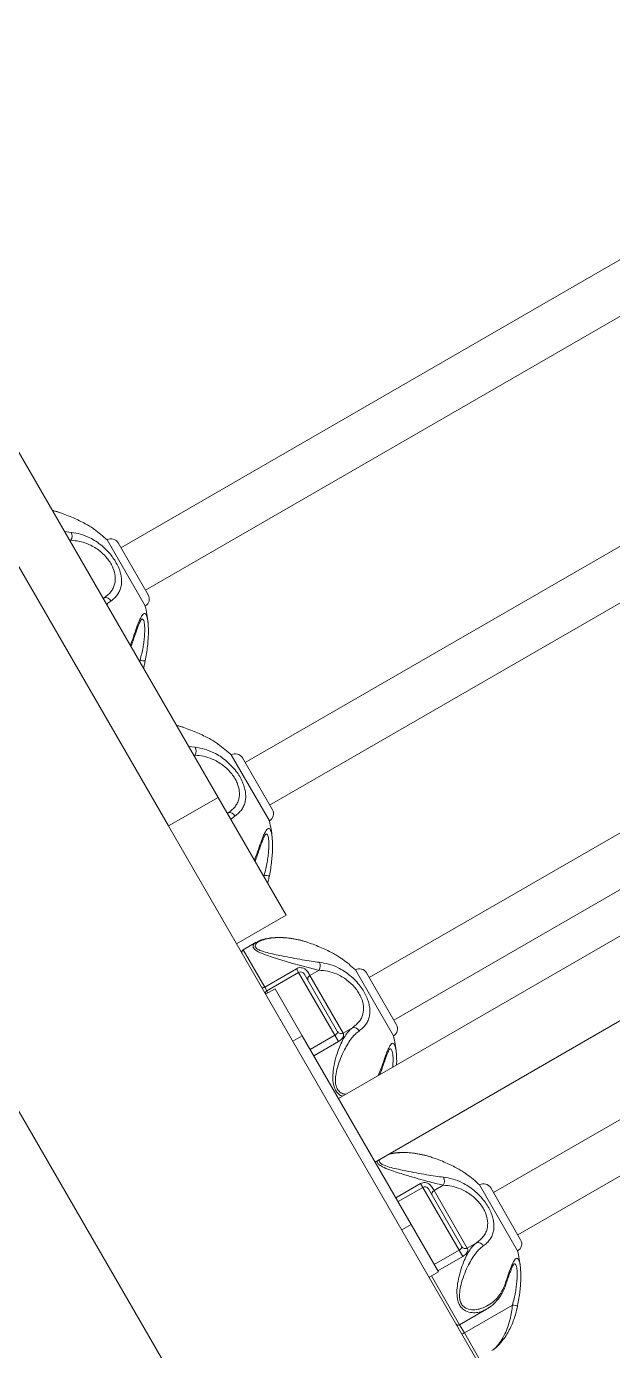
# Model space of a CAD drawing. Header units: millimetres. Extents: x -6879 to 7341, y -8047 to 7187.
# Drawn here: x 3793 to 4008.2, y -4316.8 to -3830.5 of the extents above; entities that cross this region are included whole.
import ezdxf

# ---------------------------------------------------------------- set-up
doc = ezdxf.new("R2010")
doc.units = ezdxf.units.MM
doc.layers.add('DIKOM_ОБЪЕКТ', color=7, linetype='Continuous')

msp = doc.modelspace()

# ---------------------------------------------------------------- linework, layer by layer
at = {"layer": 'DIKOM_ОБЪЕКТ', "color": 7, "linetype": 'Continuous', "lineweight": 15}
for p, q in [((3316.18, -3207.92), (3966.18, -4333.75)), ((3229.57, -3257.92), (3879.57, -4383.75)), ((3907.53, -4224.16), (4506.82, -3878.16)), ((3827.72, -4021.93), (4072.34, -3880.7)), ((4081.34, -3896.29), (3836.72, -4037.52)), ((4520.32, -3901.54), (3921.03, -4247.54)), ((3863.34, -4113.64), (3760.64, -3935.75)), ((3845.16, -4124.14), (3742.45, -3946.25)), ((3873.29, -4100.87), (4137.43, -3948.37)), ((4140.17, -3967.58), (3882.29, -4116.46)), ((3809.37, -4016.3), (3806.97, -4016)), ((3808.77, -4019.1), (3809.33, -4019.22)), ((3808.96, -4019.43), (3809.33, -4019.22)), ((3836.62, -4043.35), (3822.62, -4019.1)), ((3837.72, -4039.25), (3826.72, -4020.2)), ((3918.87, -4179.81), (4183.01, -4027.31)), ((3821.16, -4040.58), (3821.54, -4040.36)), ((3821.54, -4040.36), (3821.21, -4040.66)), ((4185.74, -4046.52), (3927.87, -4195.4)), ((3832.02, -4055.53), (3831.05, -4057.7)), ((3834.37, -4063.45), (3834.74, -4063.23)), ((3834.74, -4063.23), (3834.64, -4063.93)), ((3836.62, -4063.5), (3836.53, -4063.92)), ((3836.62, -4063.49), (3836.63, -4063.51)), ((3854.95, -4095.24), (3852.55, -4094.94)), ((3854.34, -4098.05), (3854.9, -4098.16)), ((3854.53, -4098.37), (3854.9, -4098.16)), ((3882.2, -4122.29), (3868.2, -4098.04)), ((3883.29, -4118.19), (3872.29, -4099.14)), ((3964.45, -4258.75), (4228.58, -4106.25)), ((3845.16, -4124.14), (3863.34, -4113.64)), ((3863.34, -4113.64), (3888.34, -4156.94)), ((3866.74, -4119.52), (3867.11, -4119.3)), ((3867.11, -4119.3), (3866.79, -4119.6)), ((4231.32, -4125.46), (3973.45, -4274.34)), ((3877.59, -4134.47), (3876.63, -4136.64)), ((3879.94, -4142.39), (3880.32, -4142.18)), ((3880.32, -4142.18), (3880.22, -4142.87)), ((3882.19, -4142.44), (3882.11, -4142.86)), ((3882.19, -4142.43), (3882.21, -4142.45)), ((3888.34, -4156.94), (3870.16, -4167.44)), ((3872.57, -4169.62), (3877.35, -4166.86)), ((3880.47, -4183.3), (3872.57, -4169.62)), ((3892.16, -4176.55), (3880.47, -4183.3)), ((3892.16, -4176.55), (3892.95, -4177.91)), ((3881.25, -4184.66), (3892.95, -4177.91)), ((3892.95, -4177.91), (3906.27, -4200.99)), ((3907.25, -4199.69), (3895, -4178.46)), ((3897.08, -4179.07), (3900.48, -4177.1)), ((3909.29, -4200.21), (3897.08, -4179.07)), ((3927.77, -4201.23), (3913.77, -4176.98)), ((3928.87, -4197.13), (3917.87, -4178.08)), ((3881.25, -4184.66), (3880.47, -4183.3)), ((3880.81, -4185.89), (3884.28, -4183.89)), ((3881.68, -4185.39), (3881.25, -4184.66)), ((3894.28, -4201.21), (3884.28, -4183.89)), ((3906.27, -4200.99), (3897.18, -4206.24)), ((3906.27, -4200.99), (3907.6, -4203.3)), ((3909.29, -4200.21), (3912.69, -4198.24)), ((3894.28, -4201.21), (3890.81, -4203.21)), ((3934.28, -4270.49), (3894.28, -4201.21)), ((3898.51, -4208.55), (3907.6, -4203.3)), ((3923.17, -4213.41), (3922.14, -4215.72)), ((3923.31, -4213.99), (3922.76, -4215.37)), ((3937.74, -4255.49), (3928.64, -4260.74)), ((3929.43, -4262.1), (3938.52, -4256.85)), ((3937.74, -4255.49), (3938.52, -4256.85)), ((3938.52, -4256.85), (3951.85, -4279.93)), ((3952.83, -4278.63), (3940.57, -4257.4)), ((3942.65, -4258.01), (3946.06, -4256.04)), ((3954.86, -4279.15), (3942.65, -4258.01)), ((3973.35, -4280.17), (3959.35, -4255.92)), ((3974.45, -4276.07), (3963.45, -4257.02)), ((3934.28, -4270.49), (3930.81, -4272.49)), ((3944.28, -4287.81), (3934.28, -4270.49)), ((3954.86, -4279.15), (3958.26, -4277.19)), ((3951.85, -4279.93), (3942.75, -4285.18)), ((3944.09, -4287.49), (3953.18, -4282.24)), ((3951.85, -4279.93), (3953.18, -4282.24)), ((3944.28, -4287.81), (3940.81, -4289.81)), ((3952.06, -4307.29), (3941.68, -4289.31)), ((3961.96, -4301.58), (3952.06, -4307.29)), ((3953.78, -4310.27), (3971.47, -4300.06)), ((3973.34, -4300.33), (3973.26, -4300.74)), ((3973.35, -4300.31), (3973.36, -4300.33)), ((3953.78, -4310.27), (3952.06, -4307.29)), ((3959.13, -4319.54), (3953.78, -4310.27))]:
    msp.add_line(p, q, dxfattribs=at)
at = {"layer": 'DIKOM_ОБЪЕКТ', "color": 7, "linetype": 'Continuous', "lineweight": 15, "flags": 128}
for points in [[(3877.35, -4166.86), (3877.34, -4166.86), (3876.65, -4167.37), (3876.25, -4167.96), (3876.25, -4168.71), (3876.83, -4169.5), (3878.12, -4170.35), (3880.83, -4171.5), (3883.54, -4172.43), (3886.39, -4173.32), (3890.27, -4174.47), (3894.08, -4175.54), (3896.92, -4176.29), (3899.56, -4176.91), (3900.48, -4177.1), (3900.48, -4177.1)], [(3880.47, -4183.3), (3880.3, -4183.39), (3880.12, -4183.47), (3879.96, -4183.52), (3879.8, -4183.56), (3879.67, -4183.57), (3879.55, -4183.56), (3879.47, -4183.53), (3879.42, -4183.48)]]:
    msp.add_lwpolyline(points, dxfattribs=at)
at = {"layer": 'DIKOM_ОБЪЕКТ', "color": 7, "linetype": 'Continuous', "lineweight": 15}
for centre, radius, start, end in [((3806.79, -4017.72), 2.95, 329.4893, 28.8434), ((3789.57, -4054.35), 48.32, 46.8432, 54.1723), ((3824.12, -4021.7), 3, 30, 120), ((3822.11, -4042.26), 1.98, 20.5646, 106.7538), ((3835.12, -4040.75), 3, 300, 30), ((3789.57, -4054.35), 48.32, 5.8167, 13.1568), ((3831.52, -4055.95), 0.656, 346.1056, 40.7503), ((3836.83, -4055.46), 8.05, 254.9886, 268.6231), ((3835.15, -4133.29), 48.32, 46.8432, 54.1723), ((3852.36, -4096.66), 2.95, 329.4916, 28.84), ((3869.7, -4100.64), 3, 30, 120), ((3880.7, -4119.69), 3, 300, 30), ((3867.68, -4121.2), 1.98, 20.5677, 106.7508), ((3835.15, -4133.29), 48.32, 5.8167, 13.1568), ((3877.1, -4134.89), 0.655, 346.0903, 40.7591), ((3882.4, -4134.4), 8.05, 254.9889, 268.6171), ((3873.07, -4170.48), 1, 120, 210), ((3897.94, -4175.6), 2.95, 329.4916, 28.8424), ((3880.72, -4212.23), 48.32, 46.8432, 54.1723), ((3915.27, -4179.58), 3, 30, 120), ((3893.7, -4179.21), 1.5, 30, 120), ((3897.63, -4180.31), 1.36, 113.7472, 201.9574), ((3881.76, -4185.53), 1, 120, 201.0973), ((3908.53, -4198.91), 1.5, 210.0622, 300.0746), ((3913.26, -4200.14), 1.98, 20.5658, 106.7526), ((3926.27, -4198.63), 3, 300, 30), ((3880.72, -4212.23), 48.32, 5.8167, 13.1568), ((3922.67, -4213.83), 0.656, 346.1056, 40.7503), ((3943.52, -4254.54), 2.95, 329.4871, 28.8444), ((3926.3, -4291.17), 48.32, 46.8432, 54.1723), ((3939.27, -4258.15), 1.5, 30, 120), ((3943.2, -4259.25), 1.36, 113.7544, 201.9558), ((3960.85, -4258.52), 3, 30, 120), ((3954.11, -4277.85), 1.5, 210.0648, 300.0674), ((3958.83, -4279.08), 1.98, 20.567, 106.7542), ((3971.85, -4277.57), 3, 300, 30), ((3926.3, -4291.17), 48.32, 5.8167, 13.1568), ((3941.69, -4289.85), 0.743, 171.2652, 209.5686), ((3968.25, -4292.78), 0.656, 346.1108, 40.745), ((3973.55, -4292.28), 8.05, 254.9886, 268.6231), ((3951.56, -4306.43), 1, 210, 300), ((3951.74, -4307.25), 3.64, 288.1, 303.9074)]:
    msp.add_arc(centre, radius, start, end, dxfattribs=at)
for points, knots in [([(3802.48, -4008.22), (3802.51, -4008.23), (3803.24, -4008.39), (3804.15, -4008.66), (3805.02, -4008.97), (3805.18, -4009.03)], [0, 0, 0, 0, 0.025361, 0.822752, 1, 1, 1, 1]), ([(3802.5, -4008.25), (3802.59, -4008.27), (3803.48, -4008.47), (3804.37, -4008.76), (3805.17, -4009.03)], [0, 0, 0, 0, 0.099124, 1, 1, 1, 1]), ([(3805.17, -4009.03), (3806.03, -4009.33), (3807.76, -4009.94), (3810.21, -4010.96), (3812.51, -4012.03), (3814.52, -4013.08), (3816.23, -4014.08), (3817.33, -4014.78), (3817.78, -4015.12), (3817.85, -4015.18)], [0, 0, 0, 0, 0.173014, 0.348396, 0.512982, 0.680681, 0.825315, 0.973061, 1, 1, 1, 1]), ([(3823.96, -4041.56), (3824.44, -4041.2), (3825.4, -4040.48), (3826.51, -4039.16), (3827.33, -4037.68), (3827.82, -4036.1), (3827.98, -4034.41), (3827.87, -4032.69), (3827.46, -4030.89), (3826.77, -4029.01), (3825.76, -4027.06), (3824.4, -4025.02), (3822.68, -4023.01), (3820.67, -4021.14), (3818.51, -4019.55), (3815.88, -4018.05), (3812.8, -4016.82), (3810.51, -4016.47), (3809.37, -4016.3)], [0, 0, 0, 0, 0.062711, 0.125389, 0.185203, 0.244979, 0.297606, 0.350205, 0.400565, 0.450905, 0.505209, 0.559515, 0.622101, 0.684743, 0.746869, 0.80905, 0.904432, 1, 1, 1, 1]), ([(3809.33, -4019.22), (3810.37, -4019.31), (3812.45, -4019.49), (3815.26, -4020.38), (3817.63, -4021.55), (3819.93, -4023.06), (3821.67, -4024.67), (3823.07, -4026.37), (3823.98, -4027.69), (3825.07, -4029.85), (3825.77, -4032.55), (3825.56, -4035.01), (3824.86, -4036.83), (3823.74, -4038.63), (3822.43, -4039.66), (3821.54, -4040.36)], [0, 0, 0, 0, 0.097866, 0.195514, 0.257695, 0.319806, 0.418621, 0.442431, 0.495242, 0.54805, 0.646209, 0.750369, 0.810789, 0.871259, 1, 1, 1, 1]), ([(3822.47, -4042.84), (3822.52, -4042.79), (3822.99, -4042.26), (3823.5, -4041.89), (3823.96, -4041.56)], [0, 0, 0, 0, 0.099137, 1, 1, 1, 1]), ([(3837.23, -4047.2), (3837.13, -4046.93), (3836.92, -4046.37), (3836.52, -4046.01), (3836.02, -4046.1), (3835.45, -4046.73), (3834.84, -4047.83), (3834.1, -4049.56), (3833.17, -4052.08), (3832.41, -4054.36), (3832.02, -4055.53)], [0, 0, 0, 0, 0.091223, 0.19244, 0.304978, 0.422034, 0.534416, 0.649923, 0.82157, 1, 1, 1, 1]), ([(3835.28, -4048.13), (3835.29, -4048.13), (3835.31, -4048.11), (3835.18, -4048.26), (3834.94, -4048.66), (3834.6, -4049.36), (3834.18, -4050.36), (3833.67, -4051.69), (3833.1, -4053.33), (3832.59, -4054.83), (3832.25, -4055.82), (3832.15, -4056.13)], [0, 0, 0, 0, 0.023935, 0.10874, 0.209431, 0.32345, 0.455009, 0.599458, 0.756443, 0.925623, 1, 1, 1, 1]), ([(3835.14, -4048.33), (3835.23, -4048.25), (3835.39, -4048.09), (3835.64, -4048.16), (3835.93, -4048.38), (3836.27, -4049.25), (3836.5, -4051.13), (3836.42, -4053.81), (3836.15, -4056.36), (3835.7, -4059.33), (3835.13, -4061.66), (3834.74, -4063.23)], [0, 0, 0, 0, 0.046137, 0.085201, 0.170248, 0.258506, 0.419545, 0.590439, 0.688621, 0.788779, 1, 1, 1, 1]), ([(3836.62, -4063.49), (3836.79, -4062.6), (3837.12, -4060.8), (3837.47, -4058.17), (3837.69, -4055.64), (3837.79, -4053.38), (3837.78, -4051.38), (3837.68, -4049.69), (3837.5, -4048.32), (3837.35, -4047.48), (3837.23, -4047.22), (3837.23, -4047.2)], [0, 0, 0, 0, 0.13699, 0.275848, 0.406164, 0.538942, 0.65346, 0.770436, 0.879797, 0.991986, 1, 1, 1, 1]), ([(3832.15, -4056.11), (3831.94, -4056.73), (3831.7, -4057.45), (3831.35, -4058.07), (3831.31, -4058.15)], [0, 0, 0, 0, 0.873018, 1, 1, 1, 1]), ([(3836.53, -4063.92), (3836.48, -4064.17), (3836.33, -4064.95), (3836.11, -4065.7), (3835.96, -4066.21)], [0, 0, 0, 0, 0.319266, 1, 1, 1, 1]), ([(3848.06, -4087.16), (3848.08, -4087.17), (3848.82, -4087.33), (3849.73, -4087.6), (3850.59, -4087.91), (3850.75, -4087.97)], [0, 0, 0, 0, 0.025334, 0.822734, 1, 1, 1, 1]), ([(3848.08, -4087.19), (3848.17, -4087.21), (3849.05, -4087.41), (3849.95, -4087.7), (3850.75, -4087.97)], [0, 0, 0, 0, 0.099126, 1, 1, 1, 1]), ([(3850.75, -4087.97), (3851.61, -4088.27), (3853.34, -4088.88), (3855.79, -4089.9), (3858.09, -4090.97), (3860.1, -4092.02), (3861.81, -4093.02), (3862.9, -4093.72), (3863.35, -4094.07), (3863.42, -4094.12)], [0, 0, 0, 0, 0.173018, 0.348397, 0.512985, 0.680684, 0.82532, 0.973061, 1, 1, 1, 1]), ([(3854.9, -4098.16), (3855.95, -4098.25), (3858.03, -4098.43), (3860.83, -4099.32), (3863.2, -4100.49), (3865.5, -4102), (3867.25, -4103.61), (3868.65, -4105.31), (3869.55, -4106.63), (3870.65, -4108.79), (3871.34, -4111.49), (3871.14, -4113.95), (3870.44, -4115.77), (3869.32, -4117.57), (3868.01, -4118.6), (3867.11, -4119.3)], [0, 0, 0, 0, 0.097866, 0.195514, 0.257695, 0.319807, 0.418622, 0.442431, 0.495243, 0.548052, 0.646208, 0.750369, 0.810789, 0.87126, 1, 1, 1, 1]), ([(3869.53, -4120.5), (3870.01, -4120.14), (3870.97, -4119.42), (3872.08, -4118.1), (3872.91, -4116.62), (3873.39, -4115.04), (3873.56, -4113.35), (3873.44, -4111.63), (3873.03, -4109.83), (3872.35, -4107.95), (3871.34, -4106), (3869.97, -4103.96), (3868.25, -4101.95), (3866.24, -4100.08), (3864.09, -4098.49), (3861.46, -4096.99), (3858.37, -4095.76), (3856.09, -4095.41), (3854.95, -4095.24)], [0, 0, 0, 0, 0.062711, 0.12539, 0.185203, 0.244979, 0.297606, 0.350205, 0.400566, 0.450905, 0.505211, 0.559516, 0.622103, 0.684743, 0.74687, 0.80905, 0.904433, 1, 1, 1, 1]), ([(3868.05, -4121.78), (3868.09, -4121.73), (3868.56, -4121.2), (3869.07, -4120.83), (3869.53, -4120.5)], [0, 0, 0, 0, 0.099124, 1, 1, 1, 1]), ([(3882.8, -4126.14), (3882.71, -4125.88), (3882.5, -4125.31), (3882.09, -4124.95), (3881.6, -4125.04), (3881.03, -4125.67), (3880.42, -4126.77), (3879.67, -4128.5), (3878.75, -4131.02), (3877.98, -4133.3), (3877.59, -4134.47)], [0, 0, 0, 0, 0.091223, 0.192443, 0.30498, 0.422037, 0.534418, 0.649925, 0.82157, 1, 1, 1, 1]), ([(3880.86, -4127.07), (3880.86, -4127.07), (3880.89, -4127.05), (3880.75, -4127.2), (3880.52, -4127.6), (3880.17, -4128.31), (3879.75, -4129.3), (3879.25, -4130.63), (3878.67, -4132.27), (3878.16, -4133.77), (3877.83, -4134.76), (3877.73, -4135.07)], [0, 0, 0, 0, 0.023935, 0.108739, 0.209427, 0.323447, 0.455006, 0.599459, 0.756441, 0.925623, 1, 1, 1, 1]), ([(3880.72, -4127.27), (3880.81, -4127.19), (3880.96, -4127.03), (3881.21, -4127.1), (3881.5, -4127.32), (3881.85, -4128.19), (3882.08, -4130.07), (3882, -4132.75), (3881.72, -4135.3), (3881.28, -4138.27), (3880.71, -4140.6), (3880.32, -4142.18)], [0, 0, 0, 0, 0.046135, 0.0852, 0.170248, 0.258504, 0.419547, 0.590438, 0.688624, 0.788783, 1, 1, 1, 1]), ([(3882.19, -4142.43), (3882.36, -4141.54), (3882.7, -4139.74), (3883.04, -4137.11), (3883.27, -4134.58), (3883.36, -4132.32), (3883.35, -4130.32), (3883.26, -4128.63), (3883.08, -4127.26), (3882.92, -4126.42), (3882.81, -4126.16), (3882.8, -4126.14)], [0, 0, 0, 0, 0.136986, 0.27585, 0.406161, 0.538944, 0.65346, 0.770441, 0.879797, 0.991986, 1, 1, 1, 1]), ([(3877.73, -4135.05), (3877.52, -4135.67), (3877.28, -4136.39), (3876.93, -4137.01), (3876.88, -4137.09)], [0, 0, 0, 0, 0.873028, 1, 1, 1, 1]), ([(3882.11, -4142.86), (3882.06, -4143.11), (3881.91, -4143.89), (3881.69, -4144.64), (3881.54, -4145.15)], [0, 0, 0, 0, 0.319291, 1, 1, 1, 1]), ([(3900.52, -4174.18), (3899.56, -4174.07), (3897.59, -4173.84), (3894.21, -4173.27), (3890.56, -4172.6), (3887.11, -4171.93), (3884, -4171.28), (3881.23, -4170.64), (3878.94, -4169.96), (3877.47, -4169.2), (3876.9, -4168.48), (3876.98, -4167.81), (3877.47, -4167.21), (3878.44, -4166.54), (3880.18, -4165.82), (3882.82, -4165.26), (3885.76, -4165.08), (3888.7, -4165.22), (3891.37, -4165.6), (3893.93, -4166.16), (3895.52, -4166.66), (3896.33, -4166.91)], [0, 0, 0, 0, 0.064239, 0.13084, 0.201631, 0.274497, 0.327183, 0.381032, 0.439863, 0.476982, 0.508659, 0.540204, 0.568265, 0.597415, 0.653879, 0.722042, 0.792381, 0.84876, 0.906207, 0.952674, 1, 1, 1, 1]), ([(3877.36, -4166.87), (3877.65, -4166.71), (3878.38, -4166.3), (3879.79, -4165.83), (3881.62, -4165.39), (3883.74, -4165.12), (3886.1, -4165.05), (3888.59, -4165.18), (3891.15, -4165.53), (3893.58, -4166.07), (3895.31, -4166.54), (3896.17, -4166.85), (3896.33, -4166.91)], [0, 0, 0, 0, 0.061411, 0.157119, 0.264511, 0.382219, 0.504295, 0.630629, 0.754842, 0.87501, 0.977268, 1, 1, 1, 1]), ([(3896.33, -4166.91), (3897.19, -4167.21), (3898.92, -4167.82), (3901.36, -4168.84), (3903.67, -4169.91), (3905.67, -4170.96), (3907.39, -4171.96), (3908.48, -4172.66), (3908.93, -4173.01), (3909, -4173.06)], [0, 0, 0, 0, 0.173012, 0.348399, 0.512987, 0.680684, 0.82532, 0.973064, 1, 1, 1, 1]), ([(3897.08, -4179.07), (3896.93, -4178.81), (3896.56, -4178.16), (3895.88, -4177.11), (3894.82, -4176.37), (3893.85, -4176.12), (3892.94, -4176.18), (3892.4, -4176.43), (3892.16, -4176.55)], [0, 0, 0, 0, 0.180588, 0.468928, 0.634812, 0.76035, 0.89196, 1, 1, 1, 1]), ([(3915.11, -4199.44), (3915.59, -4199.08), (3916.55, -4198.36), (3917.66, -4197.04), (3918.48, -4195.56), (3918.97, -4193.98), (3919.14, -4192.29), (3919.02, -4190.57), (3918.61, -4188.77), (3917.92, -4186.89), (3916.92, -4184.95), (3915.55, -4182.9), (3913.83, -4180.89), (3911.82, -4179.02), (3909.66, -4177.43), (3907.04, -4175.93), (3903.95, -4174.7), (3901.67, -4174.35), (3900.52, -4174.18)], [0, 0, 0, 0, 0.06271, 0.125387, 0.185202, 0.244979, 0.297606, 0.350205, 0.400564, 0.450905, 0.505208, 0.559513, 0.622101, 0.684743, 0.746869, 0.809049, 0.904432, 1, 1, 1, 1]), ([(3900.48, -4177.1), (3901.52, -4177.19), (3903.6, -4177.37), (3906.41, -4178.26), (3908.78, -4179.43), (3911.08, -4180.94), (3912.83, -4182.55), (3914.22, -4184.25), (3915.13, -4185.57), (3916.22, -4187.73), (3916.92, -4190.43), (3916.72, -4192.89), (3916.02, -4194.71), (3914.9, -4196.51), (3913.58, -4197.54), (3912.69, -4198.24)], [0, 0, 0, 0, 0.097865, 0.195515, 0.257696, 0.319805, 0.41862, 0.442432, 0.495241, 0.548049, 0.64621, 0.750369, 0.81079, 0.87126, 1, 1, 1, 1]), ([(3912.69, -4198.24), (3912.27, -4198.59), (3911.43, -4199.28), (3910.21, -4200.86), (3909.02, -4202.88), (3907.82, -4205.51), (3906.71, -4208.7), (3905.86, -4212.17), (3905.48, -4215.13), (3905.48, -4217.35), (3905.68, -4219.1), (3906.23, -4220.82), (3907.25, -4222.28), (3908.23, -4223.15), (3908.86, -4223.31), (3908.96, -4223.33)], [0, 0, 0, 0, 0.080636, 0.163134, 0.259691, 0.358553, 0.475506, 0.59658, 0.695579, 0.746659, 0.799227, 0.858399, 0.918293, 0.987051, 1, 1, 1, 1]), ([(3907.24, -4199.66), (3907.26, -4199.71), (3907.31, -4199.78), (3907.32, -4199.94), (3907.16, -4200.22), (3906.93, -4200.49), (3906.71, -4200.69), (3906.49, -4200.85), (3906.37, -4200.93), (3906.27, -4200.99)], [0, 0, 0, 0, 0.346315, 0.62891, 0.774562, 0.860218, 0.932933, 0.945105, 1, 1, 1, 1]), ([(3910.18, -4222.63), (3909.83, -4222.59), (3908.97, -4222.5), (3907.8, -4221.71), (3906.89, -4220.42), (3906.48, -4218.9), (3906.41, -4217.33), (3906.6, -4215.31), (3907.21, -4212.62), (3908.32, -4209.42), (3909.65, -4206.47), (3911.07, -4203.96), (3912.41, -4202.04), (3913.76, -4200.5), (3914.66, -4199.8), (3915.11, -4199.44)], [0, 0, 0, 0, 0.044615, 0.107927, 0.161959, 0.215759, 0.263624, 0.313342, 0.409647, 0.52591, 0.645879, 0.742041, 0.840025, 0.91928, 1, 1, 1, 1]), ([(3907.6, -4203.3), (3907.84, -4203.14), (3908.3, -4202.84), (3908.85, -4202.29), (3909.27, -4201.68), (3909.53, -4200.96), (3909.41, -4200.4), (3909.33, -4200.27), (3909.29, -4200.21)], [0, 0, 0, 0, 0.112918, 0.223041, 0.332853, 0.486508, 0.731941, 1, 1, 1, 1]), ([(3928.38, -4205.08), (3928.28, -4204.82), (3928.08, -4204.25), (3927.67, -4203.89), (3927.17, -4203.98), (3926.61, -4204.61), (3926, -4205.71), (3925.25, -4207.44), (3924.33, -4209.96), (3923.56, -4212.24), (3923.17, -4213.41)], [0, 0, 0, 0, 0.091223, 0.19244, 0.30498, 0.422036, 0.534416, 0.649927, 0.821574, 1, 1, 1, 1]), ([(3928.9, -4211.82), (3928.91, -4211.61), (3928.95, -4210.71), (3928.92, -4209.26), (3928.84, -4207.57), (3928.65, -4206.2), (3928.5, -4205.36), (3928.39, -4205.1), (3928.38, -4205.08)], [0, 0, 0, 0, 0.072054, 0.302538, 0.537975, 0.758074, 0.983871, 1, 1, 1, 1]), ([(3926.43, -4206.01), (3926.44, -4206.01), (3926.46, -4205.99), (3926.33, -4206.14), (3926.1, -4206.54), (3925.75, -4207.25), (3925.33, -4208.24), (3924.83, -4209.57), (3924.25, -4211.21), (3923.74, -4212.71), (3923.41, -4213.7), (3923.31, -4214.01)], [0, 0, 0, 0, 0.023939, 0.10874, 0.209435, 0.323453, 0.455008, 0.599464, 0.756446, 0.925628, 1, 1, 1, 1]), ([(3926.3, -4206.22), (3926.38, -4206.13), (3926.54, -4205.97), (3926.79, -4206.04), (3927.08, -4206.26), (3927.43, -4207.13), (3927.64, -4209.02), (3927.61, -4211.18), (3927.47, -4212.51), (3927.45, -4212.66)], [0, 0, 0, 0, 0.075429, 0.139298, 0.278336, 0.422626, 0.685911, 0.965299, 1, 1, 1, 1]), ([(3925.63, -4244.88), (3925.65, -4244.88), (3926.42, -4244.55), (3928.44, -4244.23), (3931.32, -4244.01), (3934.28, -4244.16), (3936.94, -4244.54), (3939.51, -4245.1), (3941.1, -4245.6), (3941.9, -4245.85)], [0, 0, 0, 0, 0.004471, 0.20053, 0.402837, 0.564998, 0.730229, 0.863883, 1, 1, 1, 1]), ([(3926.07, -4244.63), (3926.43, -4244.54), (3927.45, -4244.28), (3929.32, -4244.07), (3931.67, -4243.99), (3934.17, -4244.13), (3936.73, -4244.47), (3939.15, -4245.01), (3940.88, -4245.48), (3941.75, -4245.79), (3941.9, -4245.85)], [0, 0, 0, 0, 0.079584, 0.226894, 0.379664, 0.53776, 0.693205, 0.843588, 0.971557, 1, 1, 1, 1]), ([(3921.83, -4247.08), (3921.8, -4247.27), (3921.74, -4247.71), (3922.36, -4248.49), (3923.86, -4249.45), (3926.24, -4250.41), (3929.09, -4251.38), (3932.28, -4252.36), (3935.85, -4253.42), (3939.41, -4254.42), (3942.52, -4255.25), (3944.64, -4255.76), (3945.75, -4255.98), (3946.06, -4256.04)], [0, 0, 0, 0, 0.047981, 0.111948, 0.185383, 0.297615, 0.396022, 0.494599, 0.62606, 0.757511, 0.859706, 0.961816, 1, 1, 1, 1]), ([(3946.1, -4253.12), (3945.13, -4253.01), (3943.17, -4252.78), (3939.78, -4252.21), (3936.14, -4251.54), (3932.68, -4250.87), (3929.57, -4250.23), (3926.81, -4249.58), (3924.51, -4248.9), (3923.04, -4248.14), (3922.49, -4247.42), (3922.5, -4246.87), (3922.75, -4246.58), (3922.81, -4246.51)], [0, 0, 0, 0, 0.11655, 0.237384, 0.365819, 0.498017, 0.593605, 0.691301, 0.798037, 0.865385, 0.92286, 0.980088, 1, 1, 1, 1]), ([(3941.9, -4245.85), (3942.76, -4246.15), (3944.49, -4246.76), (3946.94, -4247.78), (3949.24, -4248.85), (3951.25, -4249.9), (3952.96, -4250.9), (3954.05, -4251.6), (3954.51, -4251.95), (3954.58, -4252)], [0, 0, 0, 0, 0.173017, 0.348395, 0.512984, 0.680686, 0.825316, 0.973064, 1, 1, 1, 1]), ([(3960.69, -4278.38), (3961.17, -4278.02), (3962.13, -4277.3), (3963.23, -4275.98), (3964.06, -4274.51), (3964.54, -4272.92), (3964.71, -4271.23), (3964.59, -4269.51), (3964.19, -4267.71), (3963.5, -4265.83), (3962.49, -4263.89), (3961.13, -4261.84), (3959.41, -4259.83), (3957.39, -4257.96), (3955.24, -4256.37), (3952.61, -4254.87), (3949.52, -4253.64), (3947.24, -4253.29), (3946.1, -4253.12)], [0, 0, 0, 0, 0.062711, 0.125389, 0.185204, 0.244978, 0.297607, 0.350204, 0.400565, 0.450905, 0.505209, 0.559516, 0.622101, 0.684743, 0.746869, 0.809049, 0.904432, 1, 1, 1, 1]), ([(3942.65, -4258.01), (3942.51, -4257.75), (3942.13, -4257.1), (3941.45, -4256.05), (3940.4, -4255.31), (3939.43, -4255.06), (3938.52, -4255.12), (3937.98, -4255.38), (3937.74, -4255.49)], [0, 0, 0, 0, 0.180602, 0.468922, 0.634808, 0.760347, 0.891958, 1, 1, 1, 1]), ([(3946.06, -4256.04), (3947.1, -4256.13), (3949.18, -4256.31), (3951.99, -4257.21), (3954.35, -4258.37), (3956.65, -4259.88), (3958.4, -4261.49), (3959.8, -4263.19), (3960.71, -4264.51), (3961.8, -4266.67), (3962.5, -4269.37), (3962.29, -4271.83), (3961.59, -4273.65), (3960.47, -4275.45), (3959.16, -4276.48), (3958.26, -4277.19)], [0, 0, 0, 0, 0.097866, 0.195514, 0.257694, 0.319806, 0.418622, 0.442433, 0.495243, 0.548052, 0.646209, 0.750368, 0.810789, 0.871258, 1, 1, 1, 1]), ([(3958.26, -4277.19), (3957.85, -4277.53), (3957.01, -4278.22), (3955.79, -4279.8), (3954.59, -4281.82), (3953.4, -4284.46), (3952.29, -4287.64), (3951.44, -4291.11), (3951.06, -4294.07), (3951.05, -4296.29), (3951.26, -4298.04), (3951.8, -4299.75), (3952.82, -4301.26), (3954.48, -4302.46), (3956.57, -4302.97), (3958.79, -4302.82), (3960.58, -4302.35), (3961.55, -4301.73), (3961.93, -4301.49)], [0, 0, 0, 0, 0.060388, 0.122171, 0.194486, 0.268526, 0.356112, 0.446788, 0.520931, 0.559186, 0.598552, 0.64287, 0.687726, 0.739218, 0.817919, 0.885971, 0.956043, 1, 1, 1, 1]), ([(3952.81, -4278.6), (3952.84, -4278.65), (3952.89, -4278.72), (3952.9, -4278.88), (3952.74, -4279.16), (3952.51, -4279.43), (3952.29, -4279.63), (3952.07, -4279.79), (3951.95, -4279.87), (3951.85, -4279.93)], [0, 0, 0, 0, 0.346303, 0.6289, 0.774557, 0.860214, 0.932941, 0.945104, 1, 1, 1, 1]), ([(3968.75, -4292.35), (3968.38, -4293.27), (3967.63, -4295.14), (3965.92, -4297.48), (3963.81, -4299.46), (3961.52, -4300.81), (3959.23, -4301.6), (3957.02, -4301.9), (3954.96, -4301.63), (3953.37, -4300.66), (3952.46, -4299.36), (3952.06, -4297.84), (3951.99, -4296.27), (3952.17, -4294.25), (3952.78, -4291.56), (3953.89, -4288.36), (3955.23, -4285.41), (3956.64, -4282.9), (3957.98, -4280.98), (3959.33, -4279.44), (3960.23, -4278.74), (3960.69, -4278.38)], [0, 0, 0, 0, 0.064239, 0.13084, 0.201631, 0.274496, 0.327182, 0.381031, 0.439862, 0.476983, 0.50866, 0.540205, 0.568266, 0.597415, 0.653878, 0.722043, 0.792382, 0.84876, 0.906207, 0.952675, 1, 1, 1, 1]), ([(3953.18, -4282.24), (3953.41, -4282.08), (3953.88, -4281.79), (3954.42, -4281.24), (3954.85, -4280.62), (3955.1, -4279.9), (3954.99, -4279.34), (3954.91, -4279.22), (3954.86, -4279.15)], [0, 0, 0, 0, 0.11292, 0.223041, 0.332861, 0.486513, 0.731955, 1, 1, 1, 1]), ([(3973.96, -4284.02), (3973.86, -4283.76), (3973.65, -4283.19), (3973.24, -4282.83), (3972.75, -4282.92), (3972.18, -4283.55), (3971.57, -4284.65), (3970.82, -4286.38), (3969.9, -4288.9), (3969.14, -4291.18), (3968.75, -4292.35)], [0, 0, 0, 0, 0.091227, 0.192445, 0.304979, 0.422035, 0.534419, 0.649923, 0.82157, 1, 1, 1, 1]), ([(3972.01, -4284.95), (3972.01, -4284.95), (3972.04, -4284.93), (3971.91, -4285.08), (3971.67, -4285.49), (3971.33, -4286.19), (3970.91, -4287.18), (3970.4, -4288.51), (3969.83, -4290.15), (3969.32, -4291.65), (3968.98, -4292.65), (3968.88, -4292.95)], [0, 0, 0, 0, 0.023931, 0.108739, 0.209429, 0.323448, 0.455007, 0.599458, 0.75644, 0.925623, 1, 1, 1, 1]), ([(3971.87, -4285.16), (3971.96, -4285.07), (3972.11, -4284.91), (3972.37, -4284.98), (3972.66, -4285.2), (3973, -4286.07), (3973.23, -4287.95), (3973.15, -4290.63), (3972.88, -4293.18), (3972.43, -4296.15), (3971.86, -4298.48), (3971.47, -4300.06)], [0, 0, 0, 0, 0.046137, 0.085199, 0.170248, 0.258504, 0.419546, 0.590435, 0.688621, 0.78878, 1, 1, 1, 1]), ([(3973.35, -4300.31), (3973.52, -4299.42), (3973.85, -4297.62), (3974.19, -4294.99), (3974.42, -4292.46), (3974.51, -4290.2), (3974.5, -4288.2), (3974.41, -4286.51), (3974.23, -4285.14), (3974.08, -4284.3), (3973.96, -4284.04), (3973.96, -4284.02)], [0, 0, 0, 0, 0.13699, 0.275849, 0.406164, 0.538946, 0.653463, 0.770442, 0.8798, 0.991986, 1, 1, 1, 1]), ([(3968.88, -4292.93), (3968.66, -4293.54), (3968.19, -4294.81), (3967.2, -4296.57), (3965.99, -4298.24), (3964.53, -4299.74), (3963.18, -4300.86), (3962.26, -4301.37), (3961.95, -4301.54)], [0, 0, 0, 0, 0.160969, 0.335406, 0.518215, 0.707913, 0.903396, 1, 1, 1, 1]), ([(3971.47, -4300.06), (3971.36, -4300.94), (3971.14, -4302.7), (3970.56, -4305.41), (3969.76, -4308.1), (3968.63, -4310.89), (3967.19, -4313.47), (3965.55, -4315.59), (3964.43, -4316.4), (3963.93, -4316.76)], [0, 0, 0, 0, 0.117586, 0.235254, 0.376136, 0.517075, 0.688839, 0.860364, 1, 1, 1, 1]), ([(3973.26, -4300.74), (3973.21, -4300.99), (3973.01, -4301.99), (3972.52, -4303.73), (3971.77, -4305.96), (3970.83, -4308.18), (3969.72, -4310.33), (3968.44, -4312.34), (3967.07, -4314.09), (3965.7, -4315.47), (3964.68, -4316.33), (3964.07, -4316.66), (3963.93, -4316.73)], [0, 0, 0, 0, 0.03526, 0.141735, 0.254392, 0.373326, 0.497111, 0.624617, 0.754442, 0.867276, 0.968063, 1, 1, 1, 1])]:
    msp.add_open_spline(points, degree=3, knots=knots, dxfattribs=at)

doc.saveas('drawing.dxf')
